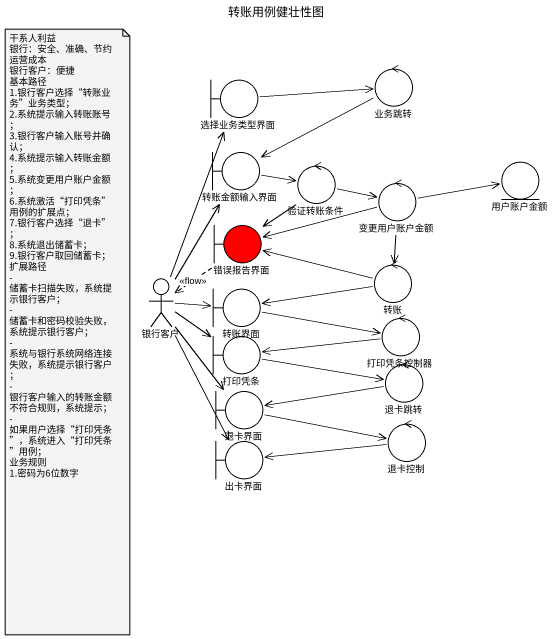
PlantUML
@startuml
title 转账用例健壮性图
control 业务跳转
boundary 选择业务类型界面
boundary 转账金额输入界面
control 验证转账条件
control 变更用户账户金额
entity 用户账户金额
boundary 错误报告界面 #FF0000
control 转账
actor 银行客户
boundary 转账界面
boundary 打印凭条
control 打印凭条控制器
control 退卡跳转
boundary 退卡界面
boundary 出卡界面
control 退卡控制
业务跳转 -left-> 转账金额输入界面
选择业务类型界面 -right-> 业务跳转
转账金额输入界面 -right-> 验证转账条件
验证转账条件 -right-> 变更用户账户金额
验证转账条件 --> 错误报告界面
变更用户账户金额 -right-> 用户账户金额
变更用户账户金额 -left-> 错误报告界面
变更用户账户金额 --> 转账
错误报告界面 ..> 银行客户 : <<flow>>
转账 -left-> 错误报告界面
转账 -left-> 转账界面
银行客户 -up-> 选择业务类型界面
银行客户 -up-> 转账金额输入界面
银行客户 -right-> 转账界面
银行客户 -right-> 打印凭条
银行客户 --> 退卡界面
银行客户 --> 出卡界面
转账界面 -right-> 打印凭条控制器
打印凭条 -right-> 退卡跳转
打印凭条控制器 -left-> 打印凭条
退卡跳转 -left-> 退卡界面
退卡界面 -right-> 退卡控制
退卡控制 -left-> 出卡界面
note as N1
  干系人利益
  银行：安全、准确、节约运营成本
  银行客户：便捷
  基本路径
  1.银行客户选择“转账业务”业务类型；
  2.系统提示输入转账账号；
  3.银行客户输入账号并确认；
  4.系统提示输入转账金额；
  5.系统变更用户账户金额；
  6.系统激活“打印凭条”用例的扩展点；
  7.银行客户选择“退卡”；
  8.系统退出储蓄卡；
  9.银行客户取回储蓄卡；
  扩展路径
  - 储蓄卡扫描失败，系统提示银行客户；
  - 储蓄卡和密码校验失败，系统提示银行客户；
  - 系统与银行系统网络连接失败，系统提示银行客户；
  - 银行客户输入的转账金额不符合规则，系统提示；
  - 如果用户选择“打印凭条”，系统进入“打印凭条”用例；
  业务规则
  1.密码为6位数字
end note
@enduml
